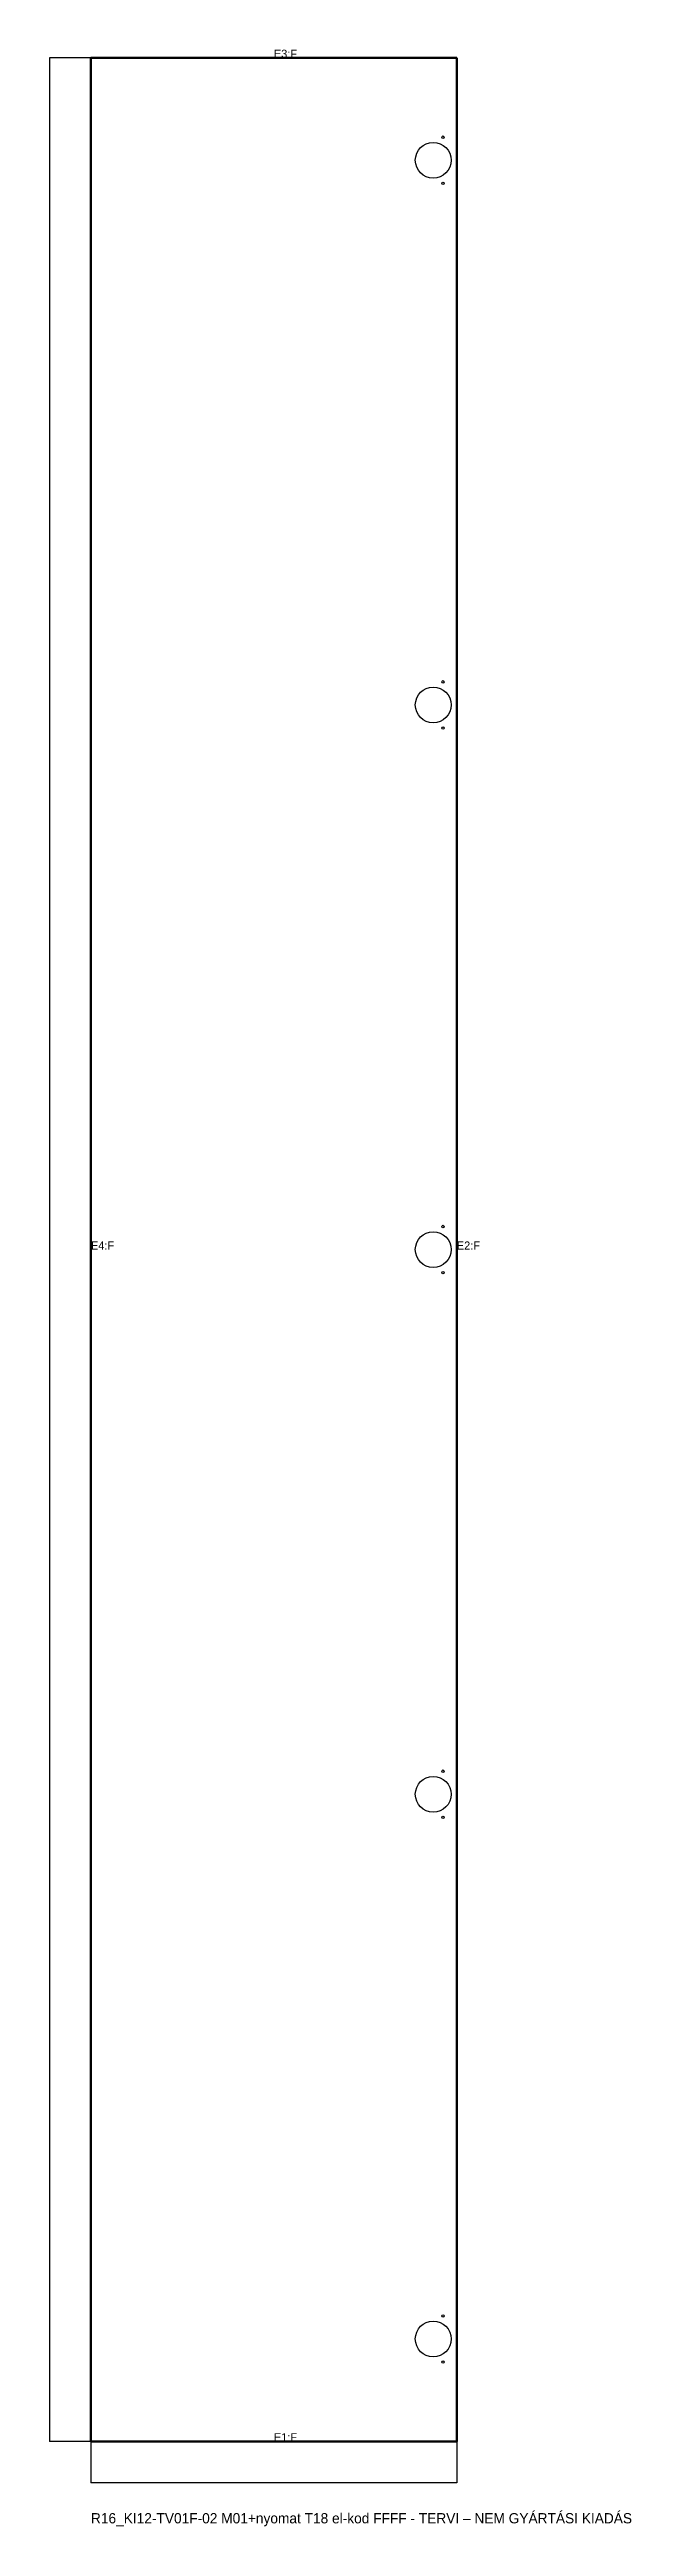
# Model space of a CAD drawing. Header units: millimetres. Extents: x -40 to 527, y -83 to 2335.
import ezdxf

# ---------------------------------------------------------------- set-up
doc = ezdxf.new("R2010")
doc.units = ezdxf.units.MM
for name, color, linetype in [('ELZARAS', 1, 'Continuous'), ('FURAT_B', 4, 'Continuous'), ('KONTUR', 7, 'Continuous'), ('MERET', 8, 'Continuous'), ('SZOVEG', 7, 'Continuous')]:
    doc.layers.add(name, color=color, linetype=linetype)
doc.styles.add('OpenSansCondensed-Light', font='OpenSansCondensed-Light.ttf')
doc.dimstyles.new('EZDXF', dxfattribs={"dimtxt": 0.25, "dimasz": 0.175, "dimexe": 0.375, "dimexo": 0.125, "dimgap": 0.1, "dimtad": 1, "dimlfac": 100, "dimzin": 12, "dimdsep": 46, "dimtxsty": 'OpenSansCondensed-Light', "dimblk": 'ARCHTICK', "dimcen": 2.5, "dimazin": 3, "dimtfac": 0.5, "dimtmove": 2, "dimatfit": 3})

# ---------------------------------------------------------------- blocks, each defined once
blk = doc.blocks.new('_ARCHTICK')
at = {"color": 0, "linetype": 'BYBLOCK', "const_width": 0.15}
blk.add_lwpolyline([(-0.5, -0.5), (0.5, 0.5)], dxfattribs=at)

msp = doc.modelspace()

# ---------------------------------------------------------------- linework, layer by layer
at = {"layer": 'ELZARAS', "lineweight": 70}
for p, q in [((0, 2327), (357, 2327)), ((0, 0), (0, 2327)), ((357, 0), (357, 2327)), ((0, 0), (357, 0))]:
    msp.add_line(p, q, dxfattribs=at)
at = {"layer": 'FURAT_B'}
for centre, radius in [((343.5, 2249.5), 1.25), ((334, 2227), 17.5), ((343.5, 2204.5), 1.25), ((343.5, 1717.75), 1.25), ((334, 1695.25), 17.5), ((343.5, 1672.75), 1.25), ((343.5, 1186), 1.25), ((334, 1163.5), 17.5), ((343.5, 1141), 1.25), ((343.5, 654.25), 1.25), ((334, 631.75), 17.5), ((343.5, 609.25), 1.25), ((343.5, 122.5), 1.25), ((334, 100), 17.5), ((343.5, 77.5), 1.25)]:
    msp.add_circle(centre, radius, dxfattribs=at)
at = {"layer": 'KONTUR'}
msp.add_lwpolyline([(0, 0), (357, 0), (357, 2327), (0, 2327)], close=True, dxfattribs=at)

# ---------------------------------------------------------------- texts
at = {"layer": 'SZOVEG'}
for s, height, p in [('E3:F', 8, (178.5, 2327)), ('E4:F', 8, (0, 1163.5)), ('E2:F', 8, (357, 1163.5)), ('E1:F', 8, (178.5, 0)), ('R16_KI12-TV01F-02 M01+nyomat T18 el-kod FFFF - TERVI – NEM GYÁRTÁSI KIADÁS', 10, (0, -80))]:
    msp.add_text(s, height=height, dxfattribs=at).set_placement(p)

# ---------------------------------------------------------------- dimensions: what is measured, and where the dimension line sits
at = {"layer": 'MERET'}
msp.add_linear_dim(base=(-40, 0), p1=(0, 0), p2=(0, 2327), angle=90, dimstyle='EZDXF', dxfattribs=at).render()
msp.add_linear_dim(base=(0, -40), p1=(0, 0), p2=(357, 0), dimstyle='EZDXF', dxfattribs=at).render()

doc.saveas('drawing.dxf')
